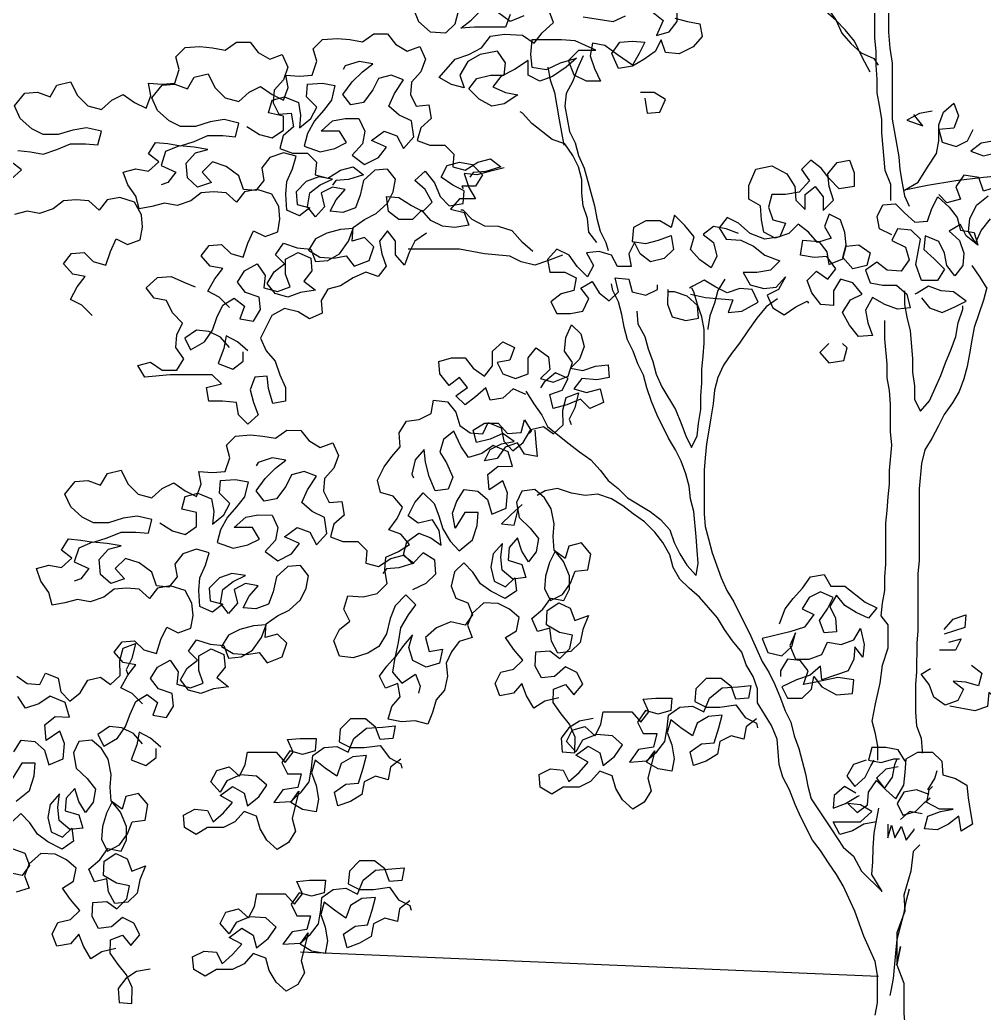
# Model space of a CAD drawing. Header units: metres. Extents: x 750563 to 756046, y 4495933 to 4497284.
# Drawn here: x 755676.997 to 755677.83, y 4496172.019 to 4496172.876 of the extents above; entities that cross this region are included whole.
import ezdxf

# ---------------------------------------------------------------- set-up
doc = ezdxf.new("R2010")
doc.units = ezdxf.units.M
doc.linetypes.add('kv_TRAZOS', pattern=[0.75, 0.5, -0.25])
doc.layers.add('00_DETALLES', color=7, linetype='Continuous', true_color=0xe0f0d1)
doc.layers.add('00TRAMA16', color=16, linetype='Continuous')

# ---------------------------------------------------------------- blocks, each defined once
blk = doc.blocks.new('Arbol21')
for points in [[(0.1606, 5.663), (0.1606, 5.6333), (0.1532, 5.6037), (0.1459, 5.5765), (0.1409, 5.5468), (0.1385, 5.5122), (0.1336, 5.4578), (0.1337, 5.3936), (0.1412, 5.312), (0.1412, 5.275), (0.1387, 5.2404), (0.1338, 5.2082), (0.1339, 5.0872), (0.1192, 5.0056), (0.1167, 4.9784), (0.1118, 4.9487), (0.1069, 4.9216), (0.097, 4.8993)], [(0.1366, 4.9117), (0.1365, 4.9463), (0.1489, 4.976), (0.1562, 5.0575), (0.1562, 5.0872), (0.1611, 5.1168), (0.166, 5.144), (0.166, 5.1737), (0.1684, 5.2033), (0.1684, 5.233), (0.1709, 5.2626), (0.1706, 5.5098), (0.1755, 5.5394), (0.1829, 5.5666), (0.1854, 5.5938), (0.1903, 5.621), (0.2002, 5.6482), (0.2026, 5.6605)], [(0.1808, 5.1885), (0.1981, 5.2207), (0.2153, 5.2553), (0.2351, 5.28), (0.2548, 5.2998), (0.2771, 5.3196), (0.2968, 5.3394), (0.3141, 5.3616), (0.3338, 5.3864), (0.3536, 5.4061), (0.3758, 5.4259), (0.3956, 5.4457), (0.4128, 5.468), (0.3388, 5.4086), (0.3165, 5.3888), (0.2943, 5.3715), (0.2893, 5.4036), (0.2943, 5.4333), (0.2967, 5.4629), (0.2966, 5.5297), (0.2991, 5.5519)], [(0.801, 5.3077), (0.7367, 5.2978), (0.7095, 5.3101)], [(0.6502, 5.3174), (0.628, 5.3001), (0.6429, 5.268), (0.6157, 5.2754), (0.5983, 5.2976), (0.5983, 5.3273)], [(0.6033, 5.305), (0.5761, 5.2976), (0.5489, 5.2926), (0.544, 5.2655), (0.5638, 5.2432), (0.5935, 5.2284), (0.6231, 5.2309), (0.633, 5.2581), (0.6454, 5.2334), (0.6701, 5.2161), (0.6948, 5.2013), (0.7245, 5.1964), (0.7393, 5.2286), (0.7219, 5.2533), (0.6948, 5.2557), (0.6676, 5.2532), (0.68, 5.2285), (0.6948, 5.2038), (0.7269, 5.2261), (0.7541, 5.2459), (0.7813, 5.2508), (0.7862, 5.2237), (0.7764, 5.1965), (0.764, 5.1693), (0.7937, 5.1693), (0.8209, 5.1817), (0.8332, 5.2138), (0.8109, 5.236), (0.7739, 5.236), (0.8183, 5.2558), (0.848, 5.2583), (0.9122, 5.2584), (0.9147, 5.2263), (0.9123, 5.1991), (0.8802, 5.1941), (0.8505, 5.2089), (0.8159, 5.2188), (0.8381, 5.199), (0.8678, 5.1793), (0.895, 5.1694), (0.9197, 5.1818), (0.9197, 5.2139), (0.9494, 5.1942), (0.979, 5.1794), (0.9963, 5.1571), (0.9692, 5.1448), (0.942, 5.1398), (0.9717, 5.12), (0.9988, 5.1151), (1.026, 5.13), (1.0482, 5.1522), (1.0309, 5.1745), (1.0013, 5.1819), (0.9716, 5.1818), (0.9691, 5.209), (0.9864, 5.2337), (1.0235, 5.2264), (1.0507, 5.2116), (1.068, 5.1819), (1.0581, 5.1547), (1.0853, 5.1622), (1.1125, 5.177), (1.0778, 5.2165), (1.0482, 5.2264), (1.021, 5.2412), (1.0012, 5.2659), (0.9715, 5.2708), (0.932, 5.2683), (0.9073, 5.251), (0.89, 5.2732), (0.8652, 5.2954), (0.8751, 5.3226)], [(0.9591, 5.3128), (0.969, 5.2856), (1.0358, 5.2857), (1.0654, 5.2832), (1.0432, 5.3005), (1.0234, 5.3203)], [(1.1692, 5.3278), (1.1568, 5.2981), (1.1321, 5.2759), (1.0976, 5.2734), (1.0778, 5.2931), (1.0703, 5.3203)], [(0.9295, 5.3103), (0.9591, 5.298), (0.9863, 5.3178)], [(0.2968, 5.3888), (0.2943, 5.3591), (0.2548, 5.2998), (0.2425, 5.2726), (0.2228, 5.2503), (0.2005, 5.2305), (0.1734, 5.2182), (0.1635, 5.2033)], [(1.5652, 4.6807), (1.5874, 4.703), (1.6121, 4.7153), (1.5972, 4.7425), (1.5799, 4.7647), (1.6071, 4.7697), (1.6268, 4.792), (1.6095, 4.8142), (1.5823, 4.8166), (1.5626, 4.7969), (1.5354, 4.7894), (1.5255, 4.8191), (1.5131, 4.8462), (1.4884, 4.8339), (1.4612, 4.8437), (1.4563, 4.8709), (1.4587, 4.8981), (1.4735, 4.9253), (1.5056, 4.9352), (1.5328, 4.9303), (1.5501, 4.908), (1.5723, 4.9278), (1.5995, 4.9303), (1.6267, 4.9279), (1.649, 4.9106), (1.6786, 4.9008), (1.7058, 4.9057), (1.733, 4.8983), (1.7602, 4.8934), (1.7676, 4.9206), (1.7849, 4.9453), (1.7947, 4.9725), (1.7675, 4.9799), (1.7403, 4.9749), (1.7181, 4.9947), (1.7403, 5.012), (1.7255, 5.0367), (1.6983, 5.0342), (1.6711, 5.0292), (1.6414, 5.0391), (1.6118, 5.0514), (1.5796, 5.0514), (1.5525, 5.0489), (1.545, 5.0786), (1.5771, 5.086), (1.6068, 5.0811), (1.6389, 5.0712), (1.6711, 5.0713), (1.6958, 5.0836), (1.7205, 5.1059), (1.7328, 5.1331), (1.7105, 5.1603), (1.6833, 5.1627), (1.6562, 5.1528), (1.6413, 5.1775), (1.6117, 5.1849), (1.5969, 5.1552), (1.5746, 5.133), (1.545, 5.1255), (1.5227, 5.1453), (1.498, 5.1576), (1.4733, 5.1403), (1.4486, 5.1279), (1.4387, 5.1551), (1.4436, 5.1823), (1.414, 5.1798), (1.3868, 5.1822), (1.3769, 5.2119), (1.3842, 5.239), (1.3645, 5.2588), (1.3323, 5.2612), (1.3052, 5.2587), (1.278, 5.2538), (1.2532, 5.271), (1.2236, 5.271), (1.2063, 5.2488), (1.1816, 5.2339), (1.1544, 5.2438), (1.1421, 5.2166), (1.152, 5.1894), (1.1718, 5.1672), (1.1743, 5.14), (1.162, 5.1153), (1.1348, 5.1177), (1.1298, 5.0881), (1.1521, 5.0683), (1.1595, 5.0411), (1.1324, 5.0312), (1.1002, 5.0312), (1.0805, 5.0114), (1.083, 4.9842), (1.0558, 4.9768), (1.0286, 4.9941), (1.0014, 5.0015), (0.9792, 4.9841), (1.0113, 4.9743), (1.0385, 4.9718), (1.0459, 4.962)], [(1.862, 4.6633), (1.8843, 4.6855), (1.909, 4.6979), (1.8941, 4.7251), (1.8768, 4.7473), (1.904, 4.7523), (1.9237, 4.7745), (1.9064, 4.7968), (1.8792, 4.7992), (1.8595, 4.7794), (1.8323, 4.772), (1.8224, 4.8016), (1.81, 4.8288), (1.7853, 4.8164), (1.7581, 4.8263), (1.7531, 4.8535), (1.7556, 4.8806), (1.7704, 4.9078), (1.8025, 4.9178), (1.8297, 4.9128), (1.847, 4.8906), (1.8692, 4.9104), (1.8964, 4.9129), (1.9236, 4.9104), (1.9459, 4.8932), (1.9755, 4.8833), (2.0027, 4.8883), (2.0299, 4.8809)], [(2.0372, 4.9575), (2.015, 4.9773), (2.0372, 4.9946)], [(2.0224, 5.0193), (1.9952, 5.0168), (1.968, 5.0118), (1.9383, 5.0217), (1.9087, 5.034), (1.8765, 5.034), (1.8494, 5.0315), (1.8419, 5.0611), (1.874, 5.0686), (1.9037, 5.0636), (1.9358, 5.0538), (1.968, 5.0538), (1.9927, 5.0662), (2.0173, 5.0885), (2.0297, 5.1157), (2.0074, 5.1428), (1.9802, 5.1453), (1.953, 5.1354), (1.9382, 5.1601), (1.9085, 5.1674), (1.8937, 5.1378), (1.8715, 5.1155), (1.8419, 5.1081), (1.8196, 5.1278), (1.7949, 5.1402), (1.7702, 5.1228), (1.7455, 5.1105), (1.7356, 5.1376), (1.7405, 5.1648), (1.7108, 5.1623), (1.6837, 5.1648), (1.6737, 5.1944), (1.6811, 5.2216), (1.6613, 5.2414), (1.6292, 5.2438), (1.602, 5.2413), (1.5749, 5.2363), (1.5501, 5.2536), (1.5205, 5.2536), (1.5032, 5.2313), (1.4785, 5.2165), (1.4513, 5.2263), (1.439, 5.1991), (1.4489, 5.172), (1.4687, 5.1497), (1.4712, 5.1226), (1.4588, 5.0978), (1.4317, 5.1003), (1.4267, 5.0706), (1.449, 5.0509), (1.4564, 5.0237), (1.4293, 5.0138), (1.3971, 5.0138), (1.3774, 4.994), (1.3799, 4.9668), (1.3527, 4.9594), (1.3255, 4.9766), (1.2983, 4.984), (1.2761, 4.9667), (1.3082, 4.9568), (1.3354, 4.9544), (1.3428, 4.9445)], [(0.8011, 5.2237), (0.8134, 5.1965), (0.8233, 5.1693), (0.8382, 5.1422), (0.8407, 5.115), (0.8309, 5.0606), (0.8185, 5.0359), (0.8111, 5.0087), (0.7988, 4.9815), (0.7766, 4.8999), (0.7717, 4.8727), (0.7643, 4.8455), (0.752, 4.8208), (0.7471, 4.8035)], [(1.5277, 5.0711), (1.5006, 5.0538), (1.4734, 5.0464), (1.4487, 5.0636), (1.4486, 5.0933), (1.4808, 5.1007), (1.4733, 5.1279), (1.4461, 5.1353), (1.4165, 5.1229), (1.4116, 5.0957), (1.4141, 5.0686), (1.3893, 5.0883), (1.3769, 5.113), (1.3992, 5.1353), (1.3967, 5.1624), (1.3645, 5.1649), (1.3374, 5.1599), (1.3448, 5.1278), (1.3621, 5.1056), (1.3819, 5.0834), (1.3968, 5.0562), (1.4042, 5.029), (1.3696, 5.0166), (1.3375, 5.024), (1.3128, 5.0363), (1.3276, 5.0611), (1.3671, 5.0611), (1.3424, 5.0833), (1.3152, 5.0882), (1.2855, 5.0882), (1.2732, 5.061), (1.2782, 5.0338), (1.3004, 5.0091), (1.2733, 4.9893), (1.2436, 5.0041), (1.2263, 5.0264), (1.2584, 5.0412), (1.2312, 5.061), (1.204, 5.0511), (1.1892, 5.0239), (1.167, 5.0486), (1.1719, 5.0832), (1.199, 5.0955), (1.2213, 5.1153), (1.2089, 5.1425), (1.1891, 5.1721), (1.2163, 5.182), (1.2434, 5.1747), (1.2558, 5.15), (1.2756, 5.1228), (1.3028, 5.1179), (1.3201, 5.1401), (1.3003, 5.1673), (1.278, 5.1895), (1.2558, 5.2068), (1.2854, 5.2118), (1.3151, 5.2019), (1.32, 5.1945)], [(0.8777, 5.199), (0.8728, 5.1718), (0.8629, 5.1447), (0.8531, 5.0853), (0.8432, 5.031)], [(0.6677, 5.1321), (0.6628, 5.1), (0.6356, 5.1024), (0.6232, 5.1296), (0.6479, 5.1445), (0.6776, 5.1445)], [(-0.0884, 5.04), (-0.0588, 5.0351), (-0.0365, 5.0178), (-0.0637, 5.0079), (-0.0933, 5.0153)], [(-0.2317, 4.9707), (-0.1674, 4.9707), (-0.118, 4.9658), (-0.0636, 4.9609), (-0.0043, 4.9536), (0.0575, 4.9437), (0.1069, 4.9339), (0.0772, 4.9512), (0.0574, 4.9833), (0.0376, 5.0129), (0.0327, 5.0401), (0.0326, 5.0747), (0.0227, 5.1019), (0.0005, 5.1216), (-0.0094, 5.0944), (0.0005, 5.0673), (0.0326, 5.0648), (0.0253, 5.0376), (-0.0044, 5.0277), (-0.0291, 5.04), (-0.0415, 5.0647)], [(0.0474, 5.1044), (0.0746, 5.0995), (0.1018, 5.0847), (0.0672, 5.0723), (0.0845, 5.0945), (0.087, 5.097)], [(0.7718, 4.8208), (0.789, 4.8431), (0.7915, 4.8728), (0.8013, 4.8999), (0.8038, 4.9271), (0.8038, 4.9568), (0.8112, 4.984), (0.8235, 5.0087), (0.8408, 5.0334), (0.8679, 5.0433), (0.9124, 5.078), (0.9321, 5.1002), (0.9371, 5.1027)], [(1.5652, 4.5942), (1.585, 4.6165), (1.6097, 4.6289), (1.6369, 4.6313), (1.6616, 4.6141), (1.6493, 4.5893), (1.6196, 4.6066), (1.6023, 4.6313), (1.5924, 4.6585), (1.58, 4.6857), (1.5553, 4.7005), (1.533, 4.6831), (1.5429, 4.656), (1.5133, 4.651), (1.4984, 4.6757), (1.5009, 4.7029), (1.5305, 4.7128), (1.5478, 4.7351), (1.533, 4.7598), (1.5058, 4.7746), (1.4885, 4.7498), (1.491, 4.7227), (1.4613, 4.7152), (1.4341, 4.7251), (1.444, 4.7523), (1.444, 4.7844), (1.4168, 4.7992), (1.3896, 4.7868), (1.3872, 4.7596), (1.4045, 4.7374), (1.3798, 4.7176), (1.4119, 4.7127), (1.4391, 4.7028), (1.4663, 4.7103), (1.4836, 4.7325), (1.4687, 4.7572), (1.4465, 4.7745), (1.4662, 4.7943), (1.4489, 4.819), (1.4192, 4.8091), (1.3896, 4.8066), (1.3797, 4.7794), (1.3525, 4.7818), (1.3278, 4.7966), (1.308, 4.8238), (1.2981, 4.851), (1.3253, 4.8485), (1.355, 4.8411), (1.3797, 4.8288), (1.3945, 4.8041), (1.3698, 4.7893), (1.3402, 4.7868), (1.313, 4.7917), (1.2957, 4.7694), (1.2636, 4.7818), (1.2537, 4.8114), (1.2734, 4.8312), (1.3006, 4.8238), (1.2981, 4.8534), (1.2734, 4.8707), (1.2487, 4.8831), (1.2239, 4.9053), (1.2115, 4.93), (1.2066, 4.9572), (1.2239, 4.9794), (1.251, 4.977), (1.2758, 4.9547), (1.2832, 4.9226), (1.2931, 4.8955), (1.3203, 4.8856), (1.3475, 4.8881), (1.3351, 4.9128), (1.3153, 4.935), (1.3425, 4.94), (1.3672, 4.9276), (1.3598, 4.898), (1.3796, 4.8758), (1.3969, 4.898), (1.3919, 4.9277), (1.3697, 4.945), (1.3425, 4.9573), (1.3721, 4.9623), (1.3993, 4.9524), (1.4216, 4.9302), (1.4192, 4.903), (1.392, 4.8955), (1.4142, 4.8783), (1.4414, 4.8906), (1.4438, 4.9252), (1.4413, 4.9524), (1.429, 4.9796), (1.4215, 5.0068), (1.4487, 5.0142), (1.4784, 5.0044), (1.4957, 4.9821), (1.4908, 4.9549), (1.5081, 4.9327), (1.5353, 4.9352), (1.5451, 4.9649), (1.5723, 4.9847), (1.6019, 4.9946), (1.6242, 4.9724), (1.6045, 4.9501), (1.6341, 4.9403), (1.6563, 4.96), (1.6588, 4.9922), (1.639, 5.0144), (1.6118, 5.0218), (1.6415, 5.0268), (1.6736, 5.0293), (1.7032, 5.0169), (1.7132, 4.9873), (1.681, 4.9724), (1.6984, 4.9502), (1.7132, 4.9453)], [(0.1342, 4.8376), (0.1613, 4.8499), (0.1663, 4.8771), (0.1539, 4.9018), (0.1267, 4.9043), (0.1069, 4.8845), (0.0847, 4.8647), (0.0575, 4.8671), (0.0476, 4.8943), (0.0352, 4.919), (0.0106, 4.8968), (-0.0067, 4.8745), (-0.0141, 4.8473), (-0.0438, 4.8423), (-0.0512, 4.8151), (-0.0265, 4.8349), (-0.0141, 4.8597), (0.0106, 4.8449), (-0.0116, 4.8251), (-0.0215, 4.7979), (-0.019, 4.7707), (-0.0017, 4.7485), (0.0156, 4.7707), (0.0205, 4.7979), (0.0329, 4.8226), (0.0625, 4.835), (0.065, 4.8054), (0.0428, 4.7856), (0.0206, 4.7633), (0.0354, 4.7386), (0.07, 4.7386), (0.0823, 4.7733), (0.0724, 4.8276), (0.0922, 4.8474), (0.1218, 4.8499), (0.1342, 4.8252), (0.1045, 4.8103), (0.0972, 4.7832), (0.1145, 4.7585), (0.1441, 4.761), (0.1664, 4.7783), (0.1911, 4.761), (0.1812, 4.7338), (0.154, 4.7288), (0.1244, 4.7288), (0.1022, 4.709), (0.0948, 4.6794), (0.122, 4.6769), (0.1491, 4.6868), (0.1763, 4.7017), (0.1912, 4.6745), (0.1862, 4.6473), (0.1764, 4.6201), (0.206, 4.6177), (0.2258, 4.6424), (0.2406, 4.6696), (0.2233, 4.6968), (0.1985, 4.7091), (0.2183, 4.7338), (0.2455, 4.7413), (0.2603, 4.7166), (0.2603, 4.6845), (0.2875, 4.687), (0.3073, 4.7117), (0.3171, 4.7389), (0.2973, 4.7586), (0.2726, 4.7413), (0.2553, 4.7635), (0.2751, 4.7907), (0.3023, 4.7883), (0.3319, 4.7933), (0.3269, 4.8254), (0.2923, 4.8229), (0.2751, 4.8006), (0.2701, 4.7734), (0.2405, 4.7858), (0.233, 4.8129), (0.2059, 4.8154), (0.1812, 4.7981), (0.1886, 4.7709), (0.2183, 4.7635), (0.2405, 4.7882), (0.233, 4.8154), (0.2355, 4.8426), (0.2453, 4.8698), (0.27, 4.8822), (0.28, 4.855), (0.2652, 4.8303), (0.2948, 4.8204), (0.3146, 4.8427), (0.3368, 4.86), (0.3566, 4.8402), (0.3862, 4.8304), (0.4109, 4.8428), (0.4159, 4.8699), (0.4183, 4.8996), (0.443, 4.9144), (0.443, 4.9441), (0.4281, 4.9787), (0.3935, 4.9861), (0.3614, 4.9687), (0.3441, 4.9415), (0.3417, 4.9119), (0.3219, 4.8921), (0.3219, 4.9242), (0.2996, 4.9415), (0.2824, 4.9192), (0.2824, 4.8896), (0.2601, 4.9118), (0.27, 4.9415), (0.2724, 4.9687), (0.2526, 4.9934), (0.2255, 4.9983), (0.2156, 4.9711), (0.2156, 4.9414), (0.2478, 4.9365), (0.27, 4.9588), (0.2873, 4.981), (0.3095, 4.9983), (0.3293, 4.9786), (0.312, 4.9539), (0.3343, 4.9292), (0.3639, 4.9243), (0.3936, 4.9243), (0.401, 4.8971), (0.3912, 4.8699), (0.364, 4.8625), (0.3764, 4.8328), (0.4085, 4.8279), (0.4406, 4.8403), (0.4653, 4.8626), (0.49, 4.875), (0.5073, 4.8527), (0.4925, 4.828), (0.4604, 4.8255), (0.4332, 4.8131), (0.4085, 4.7933), (0.3764, 4.7809), (0.3962, 4.7612), (0.4259, 4.7563), (0.4555, 4.7563), (0.4407, 4.7291), (0.4111, 4.7217), (0.3839, 4.7241), (0.3641, 4.7463), (0.3789, 4.7192), (0.4037, 4.7068), (0.3913, 4.6796), (0.3666, 4.6648), (0.3419, 4.6821), (0.3172, 4.6944), (0.3147, 4.6894)], [(0.9718, 4.9817), (1.0039, 4.9743), (1.0311, 4.9669), (1.0583, 4.9694), (1.0484, 4.9397), (1.0336, 4.915), (1.0682, 4.915), (1.088, 4.8928), (1.0584, 4.8854), (1.0485, 4.8582), (1.0782, 4.8532), (1.1053, 4.8557), (1.1301, 4.8681), (1.1498, 4.8904), (1.1696, 4.8706), (1.1992, 4.8707), (1.2215, 4.888), (1.2264, 4.9201), (1.1992, 4.9176), (1.172, 4.9003), (1.1473, 4.8879), (1.1275, 4.9077), (1.1423, 4.9349), (1.1646, 4.9546), (1.1423, 4.9744), (1.1226, 4.9497), (1.1102, 4.92), (1.0905, 4.9002), (1.0608, 4.9051), (1.0583, 4.9323), (1.083, 4.9447), (1.1077, 4.962), (1.0953, 4.9867), (1.0682, 4.9941), (1.041, 4.9891), (1.0188, 4.9669), (1.0336, 4.9422), (1.0633, 4.9422), (1.0608, 4.9373)], [(-0.0388, 4.7707), (-0.056, 4.7459), (-0.0708, 4.7212)], [(-0.0784, 4.872), (-0.0586, 4.8473), (-0.0462, 4.8201), (-0.0314, 4.8448), (-0.0339, 4.872), (-0.0488, 4.9016), (-0.0735, 4.9214)], [(-0.0933, 4.9411), (-0.0636, 4.9313), (-0.0538, 4.9609), (-0.0216, 4.9659), (-0.0043, 4.9412), (-0.0142, 4.914), (0.0155, 4.9066), (0.0328, 4.924)], [(0.9102, 4.8012), (0.9324, 4.821), (0.9546, 4.8457), (0.9843, 4.8556), (1.0139, 4.8557), (1.0411, 4.8705), (1.0608, 4.8903), (1.0658, 4.8903)], [(0.4653, 4.8403), (0.4925, 4.8502), (0.5197, 4.8552), (0.5419, 4.8379), (0.5197, 4.8206), (0.5123, 4.7909), (0.5247, 4.7662), (0.5494, 4.7836), (0.5691, 4.8058), (0.5617, 4.833), (0.5814, 4.8577), (0.6037, 4.88), (0.6111, 4.8528), (0.6358, 4.8677), (0.6655, 4.8677), (0.6927, 4.8529), (0.6952, 4.8232), (0.6655, 4.8183), (0.6383, 4.8257), (0.6111, 4.8355), (0.6062, 4.8059), (0.626, 4.7861), (0.6557, 4.7787), (0.6779, 4.796), (0.6902, 4.8208), (0.7026, 4.7961), (0.6977, 4.7689), (0.7273, 4.7689), (0.7397, 4.7936), (0.7668, 4.8011), (0.794, 4.7986), (0.7792, 4.7714), (0.7916, 4.7467), (0.8138, 4.769), (0.8311, 4.7937), (0.8583, 4.8061), (0.8781, 4.7839), (0.8731, 4.7567), (0.841, 4.7567), (0.8163, 4.7443), (0.8213, 4.7171), (0.8485, 4.7097), (0.8707, 4.6924), (0.8584, 4.6677), (0.8287, 4.6677), (0.8016, 4.6726), (0.7892, 4.6998), (0.8065, 4.722), (0.7817, 4.7368), (0.7669, 4.7121), (0.7447, 4.6948), (0.7249, 4.7145), (0.7323, 4.7442), (0.7026, 4.7417), (0.6953, 4.7145), (0.6656, 4.7071), (0.6409, 4.7194), (0.6409, 4.7293)], [(1.14, 4.8409), (1.1647, 4.8237), (1.1771, 4.799), (1.187, 4.7718), (1.2067, 4.7941), (1.2067, 4.8237), (1.224, 4.846), (1.2413, 4.8237), (1.2364, 4.7966), (1.2265, 4.7694), (1.2438, 4.7471), (1.271, 4.757), (1.2982, 4.7447), (1.3254, 4.7274), (1.3526, 4.7201), (1.3674, 4.6954), (1.365, 4.6682), (1.3922, 4.6558), (1.4169, 4.6707), (1.4465, 4.6781), (1.4737, 4.6633), (1.4985, 4.6139), (1.4862, 4.5867), (1.4664, 4.5645), (1.4566, 4.5348), (1.4442, 4.5076), (1.4443, 4.478), (1.4714, 4.473), (1.4813, 4.5052), (1.4837, 4.5324), (1.5109, 4.5299), (1.5208, 4.5027), (1.5135, 4.4755), (1.5036, 4.4484), (1.5258, 4.4286), (1.5456, 4.4484), (1.5505, 4.4756), (1.5802, 4.4781), (1.6098, 4.4781), (1.6147, 4.5078), (1.5826, 4.5152), (1.6024, 4.5349), (1.6938, 4.535), (1.7482, 4.5301), (1.763, 4.5549), (1.7358, 4.5622), (1.7111, 4.5449), (1.679, 4.5449), (1.6641, 4.5696), (1.6814, 4.5943), (1.6789, 4.6215), (1.6665, 4.6462), (1.6887, 4.6685), (1.7011, 4.6957), (1.7282, 4.7006), (1.7455, 4.7229), (1.7208, 4.7451), (1.6911, 4.7475), (1.664, 4.7352), (1.6393, 4.7253)], [(0.8459, 4.7937), (0.8781, 4.7814), (0.9053, 4.7715), (0.9349, 4.779), (0.9596, 4.7914), (1.014, 4.7964), (1.0683, 4.8063), (1.1795, 4.8064)], [(-0.0708, 4.7237), (-0.0634, 4.6965), (-0.0436, 4.6372), (-0.0386, 4.61), (-0.0336, 4.5804), (-0.0287, 4.5532), (-0.0212, 4.526), (-0.0113, 4.4989), (0.0035, 4.4742), (0.0209, 4.4495), (0.0332, 4.4248), (0.0481, 4.3976), (0.0629, 4.3729), (0.0704, 4.3433), (0.0754, 4.2889), (0.0755, 4.1332), (0.078, 4.106), (0.0781, 3.9825), (0.0806, 3.9553), (0.0807, 3.8935), (0.0832, 3.8663), (0.0832, 3.807), (0.0808, 3.7773), (0.0709, 3.7502), (0.0685, 3.723), (0.0685, 3.718)], [(0.4951, 4.7415), (0.5099, 4.7168), (0.5173, 4.6896), (0.5273, 4.6625), (0.5322, 4.6353), (0.5322, 4.6328)], [(0.07, 4.7016), (0.0528, 4.6793), (0.0256, 4.6694), (-0.0016, 4.6817), (-0.0263, 4.6941), (0.0008, 4.7139), (0.028, 4.7164), (0.0552, 4.7263), (0.0799, 4.7115), (0.0849, 4.709)], [(0.5692, 4.7095), (0.5371, 4.702), (0.4778, 4.697), (0.4877, 4.6698), (0.4581, 4.6723), (0.4234, 4.692), (0.4358, 4.7192), (0.463, 4.7217), (0.4901, 4.7118), (0.5148, 4.7242), (0.5395, 4.7391), (0.5643, 4.7267), (0.5717, 4.7218)], [(0.6854, 4.6725), (0.683, 4.6453), (0.6682, 4.6181), (0.6608, 4.5909), (0.6509, 4.5637), (0.6435, 4.5365), (0.6312, 4.5093), (0.6016, 4.4599), (0.5893, 4.4302), (0.5794, 4.403), (0.5671, 4.3783), (0.5547, 4.403), (0.5522, 4.4302), (0.5472, 4.4598), (0.5472, 4.4895), (0.5447, 4.5167), (0.5447, 4.5463), (0.5422, 4.576), (0.5397, 4.6032), (0.5396, 4.6328), (0.5446, 4.66), (0.5544, 4.6872), (0.5618, 4.7144), (0.5667, 4.7218)], [(0.6186, 4.7194), (0.6187, 4.6873), (0.6088, 4.6601), (0.5792, 4.6526), (0.552, 4.6575), (0.5544, 4.6847), (0.5766, 4.7045), (0.6038, 4.7144), (0.6162, 4.7144)], [(0.9253, 4.4997), (0.908, 4.4725), (0.8907, 4.4478), (0.8784, 4.4231), (0.8562, 4.4058), (0.8315, 4.386), (0.8092, 4.3686), (0.7846, 4.3513), (0.7648, 4.3291), (0.7475, 4.3068), (0.7253, 4.2895), (0.7055, 4.2697), (0.6561, 4.24), (0.6339, 4.2227), (0.6142, 4.2004), (0.6043, 4.1732), (0.592, 4.1485), (0.5772, 4.1238), (0.5574, 4.1015), (0.5525, 4.1287), (0.5549, 4.1559), (0.5573, 4.1855), (0.5622, 4.2399), (0.5696, 4.2671), (0.5721, 4.2943), (0.5795, 4.3215), (0.5893, 4.3487), (0.6017, 4.3734), (0.6165, 4.3981), (0.6411, 4.4476), (0.6535, 4.4772), (0.6633, 4.5069), (0.6707, 4.5341), (0.683, 4.5588), (0.6929, 4.586), (0.7052, 4.6107), (0.7126, 4.6379), (0.7175, 4.6651), (0.7249, 4.6923), (0.7373, 4.717), (0.7397, 4.7318)], [(0.1071, 4.7164), (0.1071, 4.6868), (0.1022, 4.6596), (0.0948, 4.6299), (0.0899, 4.5706), (0.09, 4.541), (0.085, 4.5113), (0.0851, 4.4817), (0.0727, 4.4569), (0.0529, 4.4792), (0.0282, 4.5335), (0.0183, 4.5607), (0.0059, 4.5903), (-0.004, 4.6175), (-0.009, 4.6471), (-0.0189, 4.6768), (-0.0189, 4.6842)], [(0.3814, 4.6994), (0.4061, 4.6821), (0.4259, 4.6574), (0.4457, 4.6303), (0.4631, 4.6031), (0.4804, 4.5809), (0.4977, 4.5562), (0.5101, 4.529), (0.5175, 4.5018), (0.52, 4.4722), (0.525, 4.4425), (0.53, 4.4153), (0.5349, 4.3857), (0.5374, 4.356), (0.5399, 4.3289), (0.54, 4.2349), (0.5376, 4.2078), (0.5302, 4.1806), (0.5228, 4.1509), (0.5031, 4.0965), (0.4907, 4.0693), (0.4759, 4.0446), (0.4389, 3.9704), (0.4143, 3.916), (0.3995, 3.8913), (0.3871, 3.8666), (0.3748, 3.8369), (0.3649, 3.8097), (0.3526, 3.785), (0.3452, 3.7554), (0.3354, 3.7282), (0.3206, 3.6738), (0.3157, 3.6466), (0.3083, 3.6194), (0.2639, 3.5526), (0.2639, 3.5526), (0.2392, 3.5155), (0.217, 3.4958), (0.1997, 3.4636), (0.1552, 3.4191), (0.1774, 3.4562), (0.175, 3.4834), (0.1749, 3.513), (0.1724, 3.5451), (0.1625, 3.5995)], [(0.1649, 3.7033), (0.1648, 3.7329), (0.1698, 3.7601), (0.1771, 3.7873), (0.1697, 3.8244), (0.1598, 3.8689), (0.1548, 3.9084), (0.1424, 3.9454), (0.1424, 3.9949), (0.1572, 4.0147), (0.1547, 4.0418), (0.1497, 4.069), (0.1497, 4.0987), (0.1472, 4.1259), (0.1471, 4.2148), (0.1446, 4.242), (0.1421, 4.2717), (0.1396, 4.2988), (0.1396, 4.3285), (0.1346, 4.3829), (0.137, 4.4125), (0.137, 4.4718), (0.1394, 4.5015), (0.1443, 4.5287), (0.1443, 4.5583), (0.1492, 4.6127), (0.1492, 4.6522)], [(0.9253, 4.4923), (0.9525, 4.5047), (0.9747, 4.4849), (1.0019, 4.48), (1.0118, 4.5072), (1.034, 4.4875), (1.0563, 4.4702), (1.076, 4.49), (1.0513, 4.5073), (1.0686, 4.5295), (1.0908, 4.5122), (1.1106, 4.537), (1.113, 4.5641), (1.0858, 4.5715), (1.0562, 4.5715), (1.0389, 4.5493), (1.0142, 4.5319), (0.9969, 4.5542), (0.9969, 4.5863), (0.9746, 4.606), (0.9499, 4.5937), (0.9598, 4.5665), (0.987, 4.5616), (0.9747, 4.5368), (0.9475, 4.5269), (0.9203, 4.5368), (0.9203, 4.5714), (0.9029, 4.5936), (0.8758, 4.5738), (0.8733, 4.5466), (0.8931, 4.5269), (0.8659, 4.5194), (0.8338, 4.5318), (0.8239, 4.5614), (0.8412, 4.5861), (0.8387, 4.6158), (0.8263, 4.643), (0.8065, 4.6232), (0.7992, 4.596), (0.8091, 4.5688), (0.8289, 4.5491), (0.8017, 4.5441), (0.7745, 4.554), (0.7473, 4.5564), (0.7448, 4.5292), (0.772, 4.5243), (0.8042, 4.5268), (0.8215, 4.5046), (0.7943, 4.4971), (0.7646, 4.5045), (0.7573, 4.4749), (0.7869, 4.4625), (0.8067, 4.4823), (0.8363, 4.47), (0.866, 4.4626), (0.8734, 4.4923), (0.8462, 4.5021), (0.8338, 4.5268), (0.861, 4.5392), (0.8857, 4.5195), (0.8931, 4.5071)], [(1.5257, 4.5868), (1.5479, 4.6066), (1.5726, 4.6189), (1.5776, 4.5918), (1.59, 4.5596), (1.5579, 4.5473), (1.5356, 4.5645), (1.5356, 4.5843)], [(0.2703, 4.6029), (0.2901, 4.5832), (0.2703, 4.5609), (0.2382, 4.5658), (0.2308, 4.593), (0.2406, 4.6029)], [(0.8538, 3.8377), (0.8843, 3.8301), (0.9077, 3.8153), (0.9233, 3.8421), (0.9334, 3.8684), (0.9517, 3.8477), (0.9809, 3.8422), (0.991, 3.8685), (0.9791, 3.8931), (0.952, 3.8998), (0.9316, 3.9192), (0.9519, 3.943), (0.9687, 3.9677), (0.9454, 3.9824), (0.9398, 4.0108), (0.9605, 4.0291), (0.9851, 4.041), (1.016, 4.0424), (1.0411, 4.02), (1.0509, 3.9942), (1.0408, 3.9678), (1.0692, 3.959), (1.0854, 3.937), (1.0973, 3.9125), (1.094, 3.8845), (1.1009, 3.854), (1.1191, 3.8333), (1.1268, 3.8062), (1.1366, 3.7804), (1.1638, 3.7881), (1.1938, 3.786), (1.2222, 3.7916), (1.2145, 3.8187), (1.1962, 3.8394), (1.2017, 3.8687), (1.228, 3.8586), (1.2415, 3.8841), (1.2253, 3.906), (1.207, 3.9268), (1.2002, 3.9573), (1.1954, 3.989), (1.1788, 4.0165), (1.1627, 4.0385), (1.1842, 4.0602), (1.2072, 4.0365), (1.2183, 4.0086), (1.2264, 3.976), (1.243, 3.9485), (1.2663, 3.9337), (1.2982, 3.924), (1.3278, 3.9275), (1.3396, 3.9606), (1.3277, 3.9852), (1.3052, 4.0033), (1.3186, 4.0288), (1.3097, 4.058), (1.2766, 4.0554), (1.2461, 4.0629), (1.2244, 4.0845), (1.2298, 4.1137), (1.2276, 4.1413), (1.2001, 4.1535), (1.1767, 4.1683), (1.1949, 4.1908), (1.2207, 4.2006), (1.2033, 4.2247), (1.1913, 4.2492), (1.2116, 4.273), (1.2387, 4.2807), (1.2454, 4.3079), (1.2309, 4.3367), (1.2148, 4.3587), (1.1965, 4.3794), (1.1985, 4.4095), (1.1832, 4.4349), (1.1552, 4.4382), (1.1298, 4.4517), (1.1242, 4.48), (1.0945, 4.4766), (1.0763, 4.4541), (1.0675, 4.4256), (1.0455, 4.4095), (1.018, 4.4073), (1.0061, 4.4318), (0.9781, 4.4207), (0.9727, 4.3915), (0.9532, 4.3711), (0.9307, 4.3892), (0.9141, 4.4168), (0.887, 4.4235), (0.865, 4.4073), (0.8446, 4.4267), (0.8454, 4.4589), (0.8377, 4.4861), (0.8114, 4.4962), (0.8195, 4.4635), (0.8314, 4.439), (0.8268, 4.4275)], [(0.9056, 4.4157), (0.9031, 4.3885), (0.9007, 4.3588), (0.9279, 4.3638), (0.9427, 4.3885), (0.9699, 4.3787), (0.9872, 4.354), (1.0144, 4.3491), (1.002, 4.3738), (0.9773, 4.3861), (0.9501, 4.391), (0.9748, 4.4083), (1.002, 4.396), (1.0316, 4.3886), (1.039, 4.4158), (1.0143, 4.4306), (0.9846, 4.4306), (0.9649, 4.4083), (0.9352, 4.4108), (0.9278, 4.4379), (0.913, 4.4132), (0.9179, 4.4083)], [(1.1689, 4.0712), (1.1401, 4.0855), (1.1197, 4.105), (1.1217, 4.135), (1.1471, 4.1504), (1.17, 4.1267), (1.1895, 4.1471), (1.1818, 4.1742), (1.1559, 4.1932), (1.1301, 4.1834), (1.1081, 4.1672), (1.1122, 4.1986), (1.127, 4.2219), (1.1575, 4.2144), (1.1795, 4.2306), (1.165, 4.2593), (1.1467, 4.2801), (1.1231, 4.2571), (1.113, 4.2308), (1.1042, 4.2024), (1.0885, 4.1756), (1.0691, 4.1553), (1.0406, 4.1785), (1.0304, 4.2098), (1.0282, 4.2374), (1.057, 4.2374), (1.0774, 4.2036), (1.0837, 4.2362), (1.0739, 4.2621), (1.0586, 4.2875), (1.0289, 4.284), (1.0082, 4.2657), (0.9985, 4.2339), (0.9676, 4.2469), (0.9649, 4.28), (0.975, 4.3063), (1.0043, 4.2865), (1.0072, 4.3199), (0.9847, 4.3381), (0.9538, 4.3368), (0.9634, 4.3686), (0.9956, 4.3822), (1.0202, 4.3653), (1.0486, 4.3565), (1.0655, 4.3811), (1.0807, 4.4134), (1.1032, 4.3952), (1.1109, 4.3681), (1.0961, 4.3448), (1.0831, 4.3138), (1.0929, 4.288), (1.1209, 4.2847), (1.1339, 4.3156), (1.1415, 4.3462), (1.1448, 4.3741), (1.1644, 4.3513), (1.1712, 4.3208), (1.1674, 4.3128)], [(1.753, 3.8248), (1.7753, 3.8471), (1.8, 3.8595), (1.7851, 3.8866), (1.7678, 3.9089), (1.795, 3.9138), (1.8147, 3.9361), (1.7974, 3.9583), (1.7702, 3.9608), (1.7505, 3.941), (1.7233, 3.9335), (1.7134, 3.9632), (1.701, 3.9904), (1.6763, 3.978), (1.6491, 3.9878), (1.6441, 4.015), (1.6466, 4.0422), (1.6614, 4.0694), (1.6935, 4.0793), (1.7207, 4.0744), (1.738, 4.0522), (1.7602, 4.072), (1.7874, 4.0745), (1.8146, 4.072), (1.8368, 4.0547), (1.8665, 4.0449), (1.8937, 4.0498), (1.9209, 4.0424), (1.9481, 4.0375), (1.9555, 4.0647), (1.9727, 4.0894), (1.9826, 4.1166), (1.9554, 4.124), (1.9282, 4.1191), (1.906, 4.1388), (1.9282, 4.1561), (1.9133, 4.1808), (1.8862, 4.1783), (1.859, 4.1734), (1.8293, 4.1832), (1.7996, 4.1956), (1.7675, 4.1955), (1.7403, 4.193), (1.7329, 4.2227), (1.765, 4.2301), (1.7947, 4.2252), (1.8268, 4.2153), (1.8589, 4.2154), (1.8836, 4.2278), (1.9083, 4.25), (1.9207, 4.2772), (1.8984, 4.3044), (1.8712, 4.3068), (1.844, 4.2969), (1.8292, 4.3216), (1.7995, 4.329), (1.7847, 4.2993), (1.7625, 4.2771), (1.7329, 4.2696), (1.7106, 4.2894), (1.6859, 4.3017), (1.6612, 4.2844), (1.6365, 4.272), (1.6266, 4.2992), (1.6315, 4.3264), (1.6018, 4.3239), (1.5746, 4.3263), (1.5647, 4.356), (1.5721, 4.3832), (1.5523, 4.4029), (1.5202, 4.4054), (1.493, 4.4029), (1.4658, 4.3979), (1.4411, 4.4152), (1.4115, 4.4151), (1.3942, 4.3929), (1.3695, 4.378), (1.3423, 4.3879), (1.33, 4.3607), (1.3399, 4.3335), (1.3597, 4.3113), (1.3622, 4.2841), (1.3498, 4.2594), (1.3226, 4.2618), (1.3177, 4.2322), (1.34, 4.2124), (1.3474, 4.1853), (1.3202, 4.1753), (1.2881, 4.1753), (1.2684, 4.1555), (1.2709, 4.1283), (1.2437, 4.1209), (1.2165, 4.1382), (1.1893, 4.1456), (1.1671, 4.1283), (1.1992, 4.1184), (1.2264, 4.1159), (1.2338, 4.1061)], [(1.7156, 4.2152), (1.6884, 4.1979), (1.6613, 4.1905), (1.6365, 4.2078), (1.6365, 4.2374), (1.6686, 4.2449), (1.6612, 4.272), (1.634, 4.2794), (1.6044, 4.267), (1.5994, 4.2399), (1.6019, 4.2127), (1.5772, 4.2324), (1.5648, 4.2571), (1.587, 4.2794), (1.5846, 4.3066), (1.5524, 4.309), (1.5252, 4.304), (1.5327, 4.2719), (1.55, 4.2497), (1.5698, 4.2275), (1.5846, 4.2003), (1.5921, 4.1731), (1.5575, 4.1607), (1.5254, 4.1681), (1.5006, 4.1805), (1.5154, 4.2052), (1.555, 4.2052), (1.5303, 4.2274), (1.5031, 4.2324), (1.4734, 4.2323), (1.4611, 4.2051), (1.466, 4.1779), (1.4883, 4.1533), (1.4611, 4.1335), (1.4315, 4.1483), (1.4142, 4.1705), (1.4463, 4.1853), (1.4191, 4.2051), (1.3919, 4.1952), (1.3771, 4.168), (1.3548, 4.1927), (1.3597, 4.2273), (1.3869, 4.2397), (1.4091, 4.2594), (1.3968, 4.2866), (1.377, 4.3163), (1.4041, 4.3262), (1.4313, 4.3188), (1.4437, 4.2941), (1.4635, 4.2669), (1.4907, 4.262), (1.508, 4.2843), (1.4882, 4.3114), (1.4659, 4.3336), (1.4436, 4.3509), (1.4733, 4.3559), (1.503, 4.346), (1.5079, 4.3386)], [(0.1703, 3.1522), (0.1653, 3.1794), (0.1653, 3.2387), (0.1702, 3.2684), (0.1949, 3.3227), (0.2146, 3.3771), (0.2393, 3.4315), (0.2541, 3.4562), (0.2713, 3.481), (0.2886, 3.5082), (0.3059, 3.5304), (0.3306, 3.5799), (0.3429, 3.6071), (0.3552, 3.6392), (0.37, 3.6664), (0.3774, 3.6936), (0.3823, 3.748), (0.3946, 3.7776), (0.4242, 3.8271), (0.4242, 3.8567), (0.4341, 3.8839), (0.4489, 3.9087), (0.4587, 3.9359), (0.4785, 3.9606), (0.4958, 3.9853), (0.5106, 4.01), (0.5501, 4.0546), (0.5723, 4.0743), (0.592, 4.0941), (0.6068, 4.1189), (0.6142, 4.1461), (0.629, 4.1732), (0.6463, 4.1955), (0.6685, 4.2178), (0.6932, 4.2351), (0.7154, 4.2524), (0.7401, 4.2673), (0.7698, 4.2772), (0.797, 4.2747), (0.8266, 4.2797), (0.8563, 4.2896), (0.8835, 4.2847), (0.9008, 4.2748)], [(0.7798, 3.793), (0.809, 3.7875), (0.8324, 3.7728), (0.8485, 3.7508), (0.8465, 3.7207), (0.819, 3.7185), (0.8184, 3.7528), (0.8307, 3.7804), (0.8488, 3.8029), (0.8657, 3.8275), (0.8656, 3.8563), (0.8393, 3.8664), (0.8212, 3.8439), (0.8016, 3.8668), (0.8151, 3.8922), (0.8396, 3.9042), (0.8634, 3.8839), (0.8914, 3.8806), (0.9049, 3.906), (0.9036, 3.937), (0.8735, 3.939), (0.8515, 3.9228), (0.8298, 3.9444), (0.8242, 3.9728), (0.8526, 3.9784), (0.8801, 3.995), (0.8787, 4.0259), (0.8541, 4.0428), (0.8296, 4.0309), (0.8195, 4.0045), (0.7898, 4.0155), (0.8021, 3.9854), (0.8077, 3.957), (0.8281, 3.9376), (0.8561, 3.9343), (0.8696, 3.9598), (0.8729, 3.9877), (0.9, 3.981), (0.9123, 4.0086), (0.8885, 4.0289), (0.871, 4.053), (0.8427, 4.0474), (0.8307, 4.072), (0.8306, 4.1008), (0.8437, 4.1318), (0.8619, 4.1543), (0.8738, 4.1297), (0.8828, 4.1005), (0.885, 4.073), (0.8715, 4.0475), (0.846, 4.061), (0.8286, 4.0851), (0.8187, 4.1109), (0.7908, 4.1142), (0.7847, 4.1481), (0.805, 4.1719), (0.8322, 4.1652), (0.8399, 4.1381), (0.864, 4.1555), (0.866, 4.1856), (0.8638, 4.2132), (0.8701, 4.2458), (0.8849, 4.2692), (0.9056, 4.2875), (0.9336, 4.2841), (0.9455, 4.2596), (0.9392, 4.2269), (0.9155, 4.204), (0.8974, 4.1815), (0.903, 4.1531), (0.9191, 4.1311), (0.9339, 4.1545), (0.9427, 4.1829), (0.961, 4.1622), (0.9632, 4.1346), (0.934, 4.1256), (0.9252, 4.0972), (0.9531, 4.0939), (0.976, 4.1135), (0.9793, 4.1414), (0.9758, 4.1711), (0.9954, 4.1483), (1.001, 4.1199), (0.9934, 4.0894), (0.9689, 4.0774), (0.9485, 4.0969), (0.9452, 4.0689), (0.9698, 4.052), (1.0007, 4.0678), (1.0227, 4.0839), (1.0396, 4.1086), (1.059, 4.1289), (1.0794, 4.1095), (1.0863, 4.079), (1.0762, 4.0527), (1.0503, 4.0429), (1.0402, 4.0166), (1.0564, 3.9946), (1.0869, 4.0015), (1.1179, 3.9884), (1.1417, 3.9681), (1.1341, 3.9376), (1.1048, 3.943), (1.1117, 3.9125), (1.1401, 3.9037), (1.1689, 3.9182), (1.1777, 3.9466), (1.17, 3.9737), (1.1896, 3.9509), (1.2083, 3.9246), (1.2131, 3.8929), (1.1928, 3.8691), (1.1635, 3.8889), (1.1534, 3.8626), (1.1568, 3.8474)], [(0.9329, 4.2551), (0.9576, 4.2329), (0.9774, 4.2131), (0.9503, 4.2106), (0.9403, 4.2501)], [(1.7531, 3.7383), (1.7729, 3.7606), (1.7976, 3.773), (1.8247, 3.7755), (1.8495, 3.7582), (1.8371, 3.7335), (1.8075, 3.7507), (1.7901, 3.7754), (1.7802, 3.8026), (1.7679, 3.8298), (1.7431, 3.8446), (1.7209, 3.8273), (1.7308, 3.8001), (1.7012, 3.7951), (1.6863, 3.8198), (1.6888, 3.847), (1.7184, 3.8569), (1.7357, 3.8792), (1.7208, 3.9039), (1.6936, 3.9187), (1.6764, 3.894), (1.6789, 3.8668), (1.6492, 3.8593), (1.622, 3.8692), (1.6319, 3.8964), (1.6318, 3.9285), (1.6047, 3.9433), (1.5775, 3.9309), (1.575, 3.9037), (1.5924, 3.8815), (1.5677, 3.8617), (1.5998, 3.8568), (1.627, 3.847), (1.6542, 3.8544), (1.6714, 3.8766), (1.6566, 3.9013), (1.6343, 3.9186), (1.6541, 3.9384), (1.6368, 3.9631), (1.6071, 3.9532), (1.5775, 3.9507), (1.5676, 3.9235), (1.5404, 3.926), (1.5157, 3.9408), (1.4959, 3.9679), (1.486, 3.9951), (1.5132, 3.9927), (1.5428, 3.9853), (1.5676, 3.9729), (1.5824, 3.9482), (1.5577, 3.9334), (1.5281, 3.9309), (1.5009, 3.9358), (1.4836, 3.9135), (1.4515, 3.9259), (1.4415, 3.9555), (1.4613, 3.9753), (1.4885, 3.9679), (1.486, 3.9976), (1.4613, 4.0148), (1.4365, 4.0272), (1.4118, 4.0494), (1.3994, 4.0741), (1.3945, 4.1013), (1.4117, 4.1235), (1.4389, 4.1211), (1.4637, 4.0989), (1.4711, 4.0667), (1.481, 4.0396), (1.5082, 4.0297), (1.5354, 4.0322), (1.523, 4.0569), (1.5032, 4.0791), (1.5304, 4.0841), (1.5551, 4.0718), (1.5477, 4.0421), (1.5675, 4.0199), (1.5848, 4.0421), (1.5798, 4.0718), (1.5576, 4.0891), (1.5304, 4.1014), (1.56, 4.1064), (1.5872, 4.0965), (1.6095, 4.0743), (1.607, 4.0471), (1.5799, 4.0397), (1.6021, 4.0224), (1.6293, 4.0348), (1.6317, 4.0694), (1.6292, 4.0965), (1.6168, 4.1237), (1.6094, 4.1509), (1.6366, 4.1583), (1.6662, 4.1485), (1.6836, 4.1263), (1.6786, 4.0991), (1.696, 4.0768), (1.7231, 4.0793), (1.733, 4.109), (1.7602, 4.1288), (1.7898, 4.1387), (1.8121, 4.1165), (1.7923, 4.0942), (1.822, 4.0844), (1.8442, 4.1042), (1.8467, 4.1363), (1.8269, 4.1585), (1.7997, 4.1659), (1.8293, 4.1709), (1.8615, 4.1734), (1.8911, 4.161), (1.901, 4.1314), (1.8689, 4.1165), (1.8862, 4.0943), (1.9011, 4.0894)], [(0.3771, 3.9976), (0.3647, 4.0297), (0.3474, 4.0519), (0.3276, 4.0741), (0.3103, 4.0988), (0.2806, 4.1037), (0.2658, 4.079), (0.2362, 4.079), (0.1917, 4.0443), (0.167, 4.032), (0.1844, 4.0097), (0.2115, 4.0221), (0.2362, 4.037), (0.2535, 4.0592), (0.2684, 4.0345), (0.256, 4.0098), (0.2536, 3.9801), (0.2808, 3.9777), (0.2906, 4.0049), (0.2733, 4.0296), (0.2609, 4.0543), (0.2881, 4.0667), (0.3128, 4.0543), (0.3277, 4.0296), (0.303, 4.0173), (0.3228, 3.9901), (0.3549, 3.9802), (0.4142, 3.9655), (0.4019, 3.9358), (0.3722, 3.9284), (0.35, 3.9481), (0.3425, 3.9778), (0.3549, 3.9506), (0.3426, 3.9209), (0.3129, 3.9209), (0.2857, 3.9308), (0.2734, 3.9579), (0.2437, 3.953), (0.2165, 3.9628), (0.2017, 3.9875), (0.1943, 3.9529), (0.1968, 3.9257), (0.2141, 3.948), (0.2166, 3.9208), (0.2289, 3.8961), (0.2561, 3.8862), (0.2858, 3.8764), (0.2882, 3.906), (0.3105, 3.8863), (0.3402, 3.8764), (0.3723, 3.8616), (0.36, 3.8369), (0.3278, 3.8369), (0.3081, 3.8566), (0.3031, 3.8838), (0.2858, 3.8616), (0.2537, 3.8442), (0.2191, 3.8467), (0.2166, 3.8763), (0.2512, 3.8813), (0.2982, 3.8715), (0.3253, 3.8665), (0.3154, 3.8962), (0.3327, 3.9184), (0.3599, 3.9209), (0.3747, 3.8962), (0.3748, 3.8839)], [(0.0213, 3.9849), (0.0015, 4.0071), (-0.0257, 4.017), (-0.0232, 3.9898), (0.0213, 3.975)], [(0.0114, 3.9577), (-0.0158, 3.9651), (-0.0034, 3.9404), (0.0312, 3.9404)], [(1.8109, 3.2967), (1.8414, 3.2892), (1.8648, 3.2744), (1.8804, 3.3011), (1.8905, 3.3274), (1.9088, 3.3067), (1.938, 3.3013), (1.9481, 3.3276), (1.9362, 3.3522), (1.909, 3.3589), (1.8887, 3.3783), (1.9089, 3.4021), (1.9258, 3.4267), (1.9025, 3.4415), (1.8969, 3.4699), (1.9176, 3.4881), (1.9421, 3.5001), (1.9731, 3.5014), (1.9982, 3.479), (2.008, 3.4532), (1.9979, 3.4269), (2.0263, 3.4181)], [(2.0246, 3.8847), (2.0026, 3.8685), (1.9751, 3.8663), (1.9631, 3.8909), (1.9352, 3.8798), (1.9298, 3.8505), (1.9103, 3.8301), (1.8878, 3.8483), (1.8712, 3.8758), (1.8441, 3.8825), (1.8221, 3.8664), (1.8017, 3.8858), (1.8024, 3.918), (1.7947, 3.9451), (1.7684, 3.9552), (1.7766, 3.9226), (1.7885, 3.898), (1.7839, 3.8866)], [(-0.038, 3.9082), (-0.0602, 3.8909), (-0.0528, 3.8637), (-0.0256, 3.8712), (0.0016, 3.8737), (-0.0206, 3.8563), (-0.0082, 3.8316), (0.019, 3.8218), (0.0437, 3.8391), (0.0535, 3.8663), (0.0708, 3.8885), (0.051, 3.9009)], [(-0.1096, 3.8884), (-0.1491, 3.8859), (-0.1788, 3.8908), (-0.1986, 3.871), (-0.1788, 3.8488), (-0.1466, 3.8463), (-0.1195, 3.8488), (-0.0972, 3.8316), (-0.075, 3.8489), (-0.0725, 3.8192), (-0.0453, 3.8094), (0.0091, 3.8193)], [(0.4267, 3.7925), (0.449, 3.7752), (0.454, 3.748), (0.4811, 3.7555), (0.5059, 3.7431), (0.5108, 3.716), (0.5356, 3.7012), (0.5627, 3.6913), (0.5701, 3.721), (0.5454, 3.7382), (0.5182, 3.7407), (0.5083, 3.7728), (0.5009, 3.8), (0.5305, 3.7975), (0.5552, 3.7827), (0.5652, 3.7556), (0.5899, 3.7729), (0.6121, 3.7902), (0.6195, 3.763), (0.6097, 3.7358), (0.6047, 3.7062), (0.6097, 3.679), (0.6394, 3.684), (0.6641, 3.6988), (0.6467, 3.7235), (0.6616, 3.6642), (0.6542, 3.637), (0.6691, 3.6123), (0.6938, 3.5975), (0.716, 3.6173), (0.7308, 3.642), (0.7382, 3.6692), (0.7654, 3.6791), (0.7852, 3.6569), (0.8099, 3.6446), (0.8445, 3.6446), (0.8692, 3.6298), (0.8939, 3.6446), (0.8964, 3.6718), (0.8717, 3.6842), (0.8445, 3.6817), (0.8321, 3.6569), (0.8099, 3.6767), (0.7901, 3.6989), (0.8173, 3.7138), (0.7901, 3.7335), (0.7654, 3.7187), (0.758, 3.6915), (0.7332, 3.7112), (0.7159, 3.7359), (0.7381, 3.7557), (0.7727, 3.7582), (0.8024, 3.7459), (0.8173, 3.7212), (0.837, 3.7434), (0.8246, 3.7681), (0.7974, 3.7755), (0.7752, 3.7557), (0.7628, 3.7804), (0.7579, 3.8076), (0.6961, 3.8076), (0.6763, 3.7853), (0.659, 3.8075), (0.6713, 3.8347), (0.6442, 3.8372), (0.6096, 3.8371), (0.6121, 3.81), (0.6393, 3.8026), (0.6664, 3.81), (0.6837, 3.7853), (0.6714, 3.7606), (0.6418, 3.7606), (0.6492, 3.7309), (0.6813, 3.726), (0.7011, 3.6988), (0.6641, 3.7013), (0.6418, 3.721), (0.6245, 3.7432), (0.6195, 3.7729), (0.617, 3.8001), (0.5923, 3.8174), (0.5651, 3.8198), (0.5404, 3.8074), (0.528, 3.8371), (0.5008, 3.8593), (0.4662, 3.8617), (0.439, 3.8642), (0.444, 3.837), (0.4712, 3.8345), (0.481, 3.8617), (0.5033, 3.8791), (0.5354, 3.8791), (0.5577, 3.8569), (0.5601, 3.8297), (0.5354, 3.8173), (0.5058, 3.8173), (0.4712, 3.8222), (0.4514, 3.795), (0.4267, 3.7826), (0.4243, 3.7727)], [(2.0262, 3.6143), (1.9977, 3.6375), (1.9875, 3.6689), (1.9853, 3.6964), (2.0141, 3.6965), (2.0345, 3.6626)], [(2.031, 3.7211), (2.0157, 3.7465), (1.986, 3.743), (1.9653, 3.7248), (1.9556, 3.6929), (1.9246, 3.706), (1.922, 3.7391), (1.9321, 3.7654), (1.9614, 3.7455), (1.9643, 3.779), (1.9418, 3.7972), (1.9108, 3.7958), (1.9205, 3.8276), (1.9527, 3.8413), (1.9773, 3.8244), (2.0057, 3.8156), (2.0226, 3.8402)], [(1.1951, 3.7053), (1.2174, 3.688), (1.2224, 3.6608), (1.2495, 3.6683), (1.2743, 3.656), (1.2792, 3.6288), (1.304, 3.614), (1.3312, 3.6041), (1.3385, 3.6338), (1.3138, 3.651), (1.2866, 3.6535), (1.2767, 3.6856), (1.2693, 3.7128), (1.2989, 3.7103), (1.3237, 3.6955), (1.3336, 3.6684), (1.3583, 3.6857), (1.3805, 3.703), (1.3879, 3.6758), (1.3781, 3.6486), (1.3732, 3.619), (1.3781, 3.5918), (1.4078, 3.5968), (1.4325, 3.6116), (1.4152, 3.6363), (1.43, 3.577), (1.4226, 3.5498), (1.4375, 3.5251), (1.4622, 3.5103), (1.4844, 3.5301), (1.4992, 3.5548), (1.5066, 3.582), (1.5338, 3.5919), (1.5536, 3.5697), (1.5783, 3.5574), (1.6129, 3.5574), (1.6376, 3.5426), (1.6623, 3.5575), (1.6648, 3.5846), (1.6401, 3.597), (1.6129, 3.5945), (1.6006, 3.5698), (1.5783, 3.5895), (1.5585, 3.6117), (1.5857, 3.6266), (1.5585, 3.6463), (1.5338, 3.6315), (1.5264, 3.6043), (1.5017, 3.624), (1.4843, 3.6487), (1.5066, 3.6685), (1.5412, 3.671), (1.5708, 3.6587), (1.5857, 3.634), (1.6054, 3.6563), (1.593, 3.681), (1.5658, 3.6883), (1.5436, 3.6686), (1.5312, 3.6933), (1.5263, 3.7204), (1.4645, 3.7204), (1.4447, 3.6981), (1.4274, 3.7203), (1.4398, 3.7475), (1.4126, 3.75), (1.378, 3.75), (1.3805, 3.7228), (1.4077, 3.7154), (1.4348, 3.7228), (1.4522, 3.6981), (1.4398, 3.6734), (1.4102, 3.6734), (1.4176, 3.6437), (1.4497, 3.6388), (1.4695, 3.6117), (1.4325, 3.6141), (1.4102, 3.6338), (1.3929, 3.6561), (1.3879, 3.6857), (1.3854, 3.7129), (1.3607, 3.7302), (1.3335, 3.7326), (1.3088, 3.7202), (1.2964, 3.7499), (1.2692, 3.7721), (1.2346, 3.7745), (1.2074, 3.777), (1.2124, 3.7498), (1.2396, 3.7474), (1.2495, 3.7746), (1.2717, 3.7919), (1.3038, 3.7919), (1.3261, 3.7697), (1.3286, 3.7425), (1.3039, 3.7301), (1.2742, 3.7301), (1.2396, 3.735), (1.2199, 3.7078), (1.1952, 3.6954), (1.1927, 3.6855)], [(1.7136, 3.7309), (1.7358, 3.7507), (1.7605, 3.7631), (1.7655, 3.7359), (1.7779, 3.7038), (1.7457, 3.6914), (1.7235, 3.7087), (1.7235, 3.7284)], [(1.7368, 3.252), (1.7661, 3.2466), (1.7895, 3.2318), (1.8056, 3.2098), (1.8036, 3.1797), (1.776, 3.1775), (1.7755, 3.2119), (1.7877, 3.2394), (1.8059, 3.262), (1.8228, 3.2866), (1.8227, 3.3154), (1.7964, 3.3255), (1.7782, 3.303), (1.7587, 3.3258), (1.7722, 3.3513), (1.7967, 3.3632), (1.8205, 3.3429), (1.8485, 3.3396), (1.862, 3.3651), (1.8606, 3.396), (1.8305, 3.3981), (1.8085, 3.3819), (1.7869, 3.4035), (1.7813, 3.4318), (1.8097, 3.4374), (1.8372, 3.454), (1.8358, 3.485), (1.8112, 3.5018), (1.7866, 3.4899), (1.7765, 3.4636), (1.7468, 3.4745), (1.7592, 3.4445), (1.7648, 3.4161), (1.7852, 3.3967), (1.8132, 3.3934), (1.8267, 3.4188), (1.83, 3.4468), (1.8571, 3.4401), (1.8693, 3.4677), (1.8456, 3.488), (1.8281, 3.5121), (1.7997, 3.5065), (1.7878, 3.531), (1.7877, 3.5598), (1.8008, 3.5908), (1.8189, 3.6133), (1.8309, 3.5888), (1.8399, 3.5596), (1.842, 3.532), (1.8286, 3.5066), (1.8031, 3.52), (1.7856, 3.5442), (1.7758, 3.57), (1.7478, 3.5733), (1.7418, 3.6072), (1.7621, 3.631), (1.7892, 3.6243), (1.7969, 3.5972), (1.8211, 3.6146), (1.8231, 3.6447), (1.8209, 3.6722), (1.8272, 3.7049), (1.8419, 3.7282), (1.8627, 3.7465), (1.8906, 3.7432), (1.9026, 3.7187), (1.8963, 3.686), (1.8726, 3.6631), (1.8545, 3.6405), (1.8601, 3.6122), (1.8762, 3.5902), (1.891, 3.6135), (1.8998, 3.6419), (1.9181, 3.6212), (1.9203, 3.5937), (1.8911, 3.5847), (1.8822, 3.5563), (1.9102, 3.553), (1.9331, 3.5725), (1.9364, 3.6005), (1.9329, 3.6302), (1.9525, 3.6073), (1.958, 3.579), (1.9505, 3.5484), (1.9259, 3.5365), (1.9056, 3.5559), (1.9022, 3.5279), (1.9269, 3.5111), (1.9578, 3.5268), (1.9798, 3.543), (1.9966, 3.5676), (2.0161, 3.588), (2.0365, 3.5686)], [(2.0332, 3.5118), (2.0074, 3.5019), (1.9973, 3.4756), (2.0135, 3.4537), (2.044, 3.4605)], [(0.1675, 3.5698), (0.1946, 3.5649), (0.2194, 3.5501), (0.2466, 3.5427), (0.2614, 3.5699), (0.2021, 3.5699), (0.1773, 3.5921), (0.202, 3.6069), (0.2292, 3.6094), (0.2095, 3.5897), (0.1872, 3.6069), (0.1847, 3.6341), (0.1674, 3.6588), (0.1476, 3.639), (0.1254, 3.6192), (0.1081, 3.6489), (0.1056, 3.6761), (0.1031, 3.7057), (0.0784, 3.7205), (0.0462, 3.7205), (0.0265, 3.7007), (0.024, 3.671), (-0.0031, 3.6636), (-0.0278, 3.6487), (-0.0303, 3.6216), (-0.0352, 3.5944), (-0.0401, 3.5647), (-0.0154, 3.5499), (-0.0105, 3.582), (0.0118, 3.5648), (0.0365, 3.5524), (0.0637, 3.5549), (0.0562, 3.5821), (0.029, 3.592), (0.0019, 3.5969), (0.0315, 3.5969), (0.0587, 3.6118), (0.0537, 3.6389), (0.0463, 3.6463)], [(0.1056, 3.7008), (0.1204, 3.7255), (0.1475, 3.7305), (0.1772, 3.7305), (0.1846, 3.7033), (0.1575, 3.6983), (0.1303, 3.7057), (0.1179, 3.7057)], [(0.1204, 3.6884), (0.1476, 3.6835), (0.1674, 3.6638), (0.1501, 3.6415), (0.1328, 3.6662), (0.1278, 3.6934), (0.1229, 3.7057)], [(0.1896, 3.7033), (0.2168, 3.6935), (0.2316, 3.6688), (0.2143, 3.6465), (0.1921, 3.6662), (0.1797, 3.6909), (0.1723, 3.7033)], [(0.0562, 3.6389), (0.0413, 3.6636), (0.0364, 3.6809)], [(0.2119, 3.6317), (0.2366, 3.6465), (0.2588, 3.6268), (0.2613, 3.5996), (0.2341, 3.6094), (0.2094, 3.6243), (0.2045, 3.6267)], [(0.0537, 3.6291), (0.0809, 3.639), (0.1081, 3.634), (0.1229, 3.6093), (0.1106, 3.5846), (0.0834, 3.592), (0.0636, 3.6118), (0.0513, 3.6216)], [(0.0686, 3.5871), (0.0958, 3.592), (0.1156, 3.5747)], [(0.1428, 3.5649), (0.1428, 3.5352), (0.1353, 3.5624), (0.128, 3.5352), (0.1131, 3.5599), (0.1032, 3.5302), (0.0859, 3.5525), (0.0859, 3.5549)], [(0.0736, 3.5203), (0.0884, 3.5055), (0.0934, 3.4635), (0.1083, 3.4116), (0.1059, 3.377), (0.1232, 3.3301), (0.1233, 3.2609), (0.1158, 3.3004), (0.1233, 3.2609), (0.1085, 3.2213), (0.1085, 3.1571), (0.1061, 3.1299)], [(1.1754, 3.3991), (1.1977, 3.3818), (1.2026, 3.3546), (1.2298, 3.362), (1.2545, 3.3497), (1.2595, 3.3225), (1.2842, 3.3077), (1.3114, 3.2979), (1.3188, 3.3275), (1.2941, 3.3448), (1.2669, 3.3472), (1.257, 3.3794), (1.2495, 3.4065), (1.2792, 3.4041), (1.3039, 3.3893), (1.3138, 3.3621), (1.3385, 3.3794), (1.3608, 3.3967), (1.3682, 3.3696), (1.3583, 3.3424), (1.3534, 3.3127), (1.3584, 3.2855), (1.388, 3.2905), (1.4127, 3.3054), (1.3954, 3.3301), (1.4103, 3.2708), (1.4029, 3.2436), (1.4178, 3.2189), (1.4425, 3.2041), (1.4647, 3.2239), (1.4795, 3.2486), (1.4869, 3.2758), (1.5141, 3.2857), (1.5339, 3.2635), (1.5586, 3.2511), (1.5932, 3.2512), (1.6179, 3.2364), (1.6426, 3.2512), (1.6451, 3.2784), (1.6203, 3.2907), (1.5932, 3.2882), (1.5808, 3.2635), (1.5586, 3.2833), (1.5388, 3.3055), (1.5659, 3.3203), (1.5387, 3.3401), (1.514, 3.3252), (1.5067, 3.298), (1.4819, 3.3178), (1.4646, 3.3425), (1.4868, 3.3623), (1.5214, 3.3648), (1.5511, 3.3524), (1.5659, 3.3277), (1.5857, 3.35), (1.5733, 3.3747), (1.5461, 3.3821), (1.5239, 3.3623), (1.5115, 3.387), (1.5065, 3.4142), (1.4448, 3.4141), (1.425, 3.3919), (1.4077, 3.4141), (1.42, 3.4413), (1.3928, 3.4437), (1.3582, 3.4437), (1.3607, 3.4165), (1.3879, 3.4091), (1.4151, 3.4166), (1.4324, 3.3919), (1.4201, 3.3671), (1.3904, 3.3671), (1.3979, 3.3375), (1.43, 3.3326), (1.4498, 3.3054), (1.4127, 3.3078), (1.3905, 3.3276), (1.3732, 3.3498), (1.3682, 3.3795), (1.3657, 3.4066), (1.341, 3.4239), (1.3138, 3.4264), (1.2891, 3.414), (1.2767, 3.4436), (1.2495, 3.4658), (1.2149, 3.4683), (1.1877, 3.4707), (1.1927, 3.4435), (1.2199, 3.4411), (1.2297, 3.4683), (1.2519, 3.4856), (1.2841, 3.4856), (1.3063, 3.4634), (1.3088, 3.4362), (1.2841, 3.4239), (1.2545, 3.4238), (1.2199, 3.4287), (1.2001, 3.4015), (1.1754, 3.3892), (1.173, 3.3793)], [(0.0965, 3.4246), (0.1039, 3.3974), (0.1089, 3.3702), (0.1238, 3.3159), (0.1263, 3.2862), (0.1313, 3.2318), (0.1362, 3.2047), (0.1387, 3.1948)]]:
    blk.add_lwpolyline(points)

msp = doc.modelspace()

# ---------------------------------------------------------------- linework, layer by layer
at = {"layer": '00TRAMA16', "color": 80, "linetype": 'kv_TRAZOS', "flags": 128}
msp.add_lwpolyline([(755712.23323, 4496172.1752), (755698.46595, 4496171.84178), (755687.75159, 4496171.9808), (755678.28956, 4496172.02714), (755674.19251, 4496172.19944)], dxfattribs=at)

# ---------------------------------------------------------------- block references
at = {"layer": '00_DETALLES', "xscale": -0.4000000000000057, "yscale": 0.3999999999996362, "zscale": 0.4}
msp.add_blockref('Arbol21', (755677.80396, 4496170.75588), dxfattribs=at)

doc.saveas('drawing.dxf')
